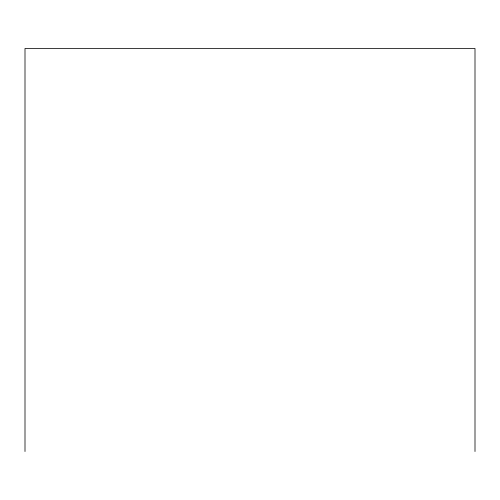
<?xml version="1.0" encoding="UTF-8"?>
<svg xmlns="http://www.w3.org/2000/svg" width="500" height="500" viewBox="0 0 500 500"><rect width="100%" height="100%" fill="white"/><g stroke="black" fill="none" stroke-linecap="round" stroke-linejoin="round"><path stroke-width="0.75" d="M475 451.525L475 48.475L25 48.475L25 451.525"/></g></svg>
